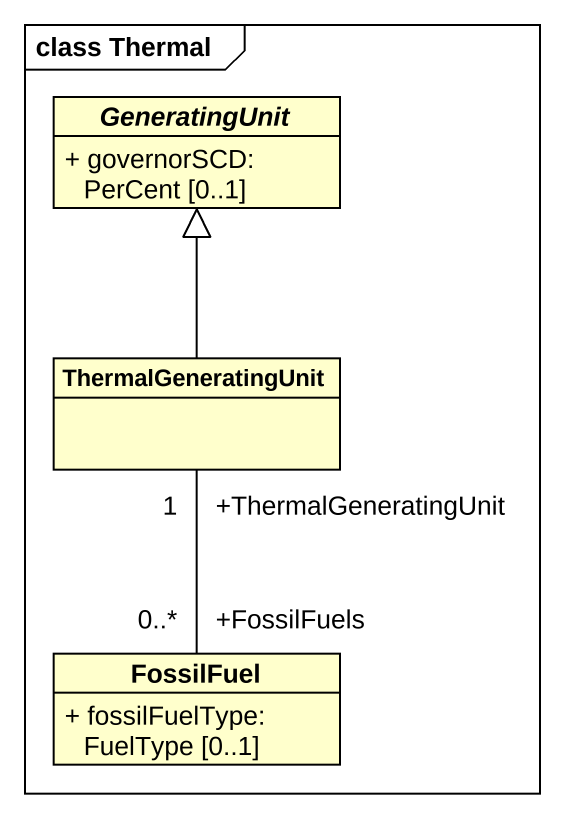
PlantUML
@startuml
mainframe class Thermal
hide circle
hide empty members
skinparam classAttributeIconSize 0
abstract class GeneratingUnit {
  + governorSCD: PerCent [0..1]
}
class ThermalGeneratingUnit
class FossilFuel {
  + fossilFuelType: FuelType [0..1]
}
ThermalGeneratingUnit -up-|> GeneratingUnit
FossilFuel "+FossilFuels\n0..*" -up- "+ThermalGeneratingUnit\n1" ThermalGeneratingUnit
@enduml
